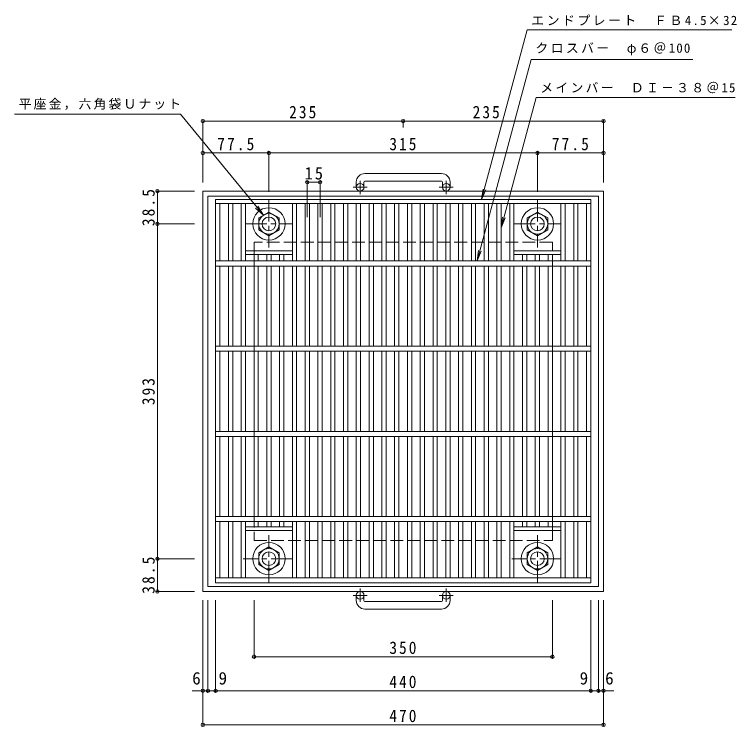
# Model space of a CAD drawing. Units: millimetres at full size, sheet at 1:5; some dimension numbers follow another scale. Extents: x -878 to 783, y -691 to 638.
# Drawn here: x -878 to -31, y -198 to 638 of the extents above; entities that cross this region are included whole.
import ezdxf
from ezdxf.enums import TextEntityAlignment as Align

# ---------------------------------------------------------------- set-up
doc = ezdxf.new("R2010")
doc.units = ezdxf.units.MM
doc.header["$LTSCALE"] = 5
doc.header["$PDMODE"] = 32
doc.header["$PDSIZE"] = 4
doc.linetypes.add('CHAIN1', pattern=[8, 5, -1, 1, -1])
doc.linetypes.add('DASHED3', pattern=[4, 3, -1])
for name, color, linetype, lineweight in [('E-1', 2, 'Continuous', 9), ('E-2', 3, 'Continuous', 9), ('E-4', 7, 'Continuous', 9), ('E-5', 7, 'Continuous', 9)]:
    doc.layers.add(name, color=color, linetype=linetype, lineweight=lineweight)
doc.styles.add('ＭＳ ゴシック', font='')
doc.styles.get('ＭＳ ゴシック').set_extended_font_data('MS Gothic')

msp = doc.modelspace()

# ---------------------------------------------------------------- linework, layer by layer
at = {"layer": 'E-1'}
for p, q in [((-376.65, 451.281), (-466.65, 451.281)), ((-476.65, 441.282), (-476.65, 435.182)), ((-467.651, 441.282), (-467.651, 435.182)), ((-466.65, 442.282), (-376.65, 442.282)), ((-375.651, 441.282), (-375.651, 435.182)), ((-366.65, 441.282), (-366.65, 435.182)), ((-656.65, 430.682), (-186.65, 430.682)), ((-650.65, 424.682), (-650.65, -33.318)), ((-650.65, 424.682), (-192.651, 424.682)), ((-192.651, -33.318), (-192.651, 424.682)), ((-186.65, -39.318), (-186.65, 430.682)), ((-591.15, 399.11), (-579.15, 406.039)), ((-591.15, 385.254), (-591.15, 399.11)), ((-579.15, 406.039), (-567.15, 399.11)), ((-567.15, 399.11), (-567.15, 385.254)), ((-276.15, 399.11), (-264.15, 406.039)), ((-276.15, 385.254), (-276.15, 399.11)), ((-264.15, 406.039), (-252.15, 399.11)), ((-252.15, 399.11), (-252.15, 385.254)), ((-579.15, 378.325), (-591.15, 385.254)), ((-567.15, 385.254), (-579.15, 378.325)), ((-264.15, 378.325), (-276.15, 385.254)), ((-252.15, 385.254), (-264.15, 378.325)), ((-650.65, -33.318), (-192.651, -33.318)), ((-476.65, -49.92), (-476.65, -43.819)), ((-467.651, -49.92), (-467.651, -43.819)), ((-375.651, -49.92), (-375.651, -43.819)), ((-366.65, -49.92), (-366.65, -43.819)), ((-466.65, -50.919), (-376.65, -50.919)), ((-376.65, -59.919), (-466.65, -59.919))]:
    msp.add_line(p, q, dxfattribs=at)
at = {"layer": 'E-1', "linetype": 'CHAIN1'}
for p, q in [((-472.151, 427.075), (-472.151, 442.672)), ((-371.15, 427.075), (-371.15, 442.672)), ((-463.988, 435.182), (-480.395, 435.182)), ((-362.987, 435.182), (-379.394, 435.182)), ((-579.15, 419.819), (-579.15, 364.546)), ((-264.15, 419.819), (-264.15, 364.546)), ((-606.787, 392.183), (-551.514, 392.183)), ((-291.787, 392.183), (-236.514, 392.183)), ((-579.15, -28.455), (-579.15, 26.818)), ((-264.15, -28.455), (-264.15, 26.818)), ((-551.514, -0.818), (-609.287, -0.818)), ((-236.514, -0.818), (-294.287, -0.818)), ((-472.151, -35.711), (-472.151, -51.309)), ((-371.15, -35.711), (-371.15, -51.309)), ((-463.988, -43.819), (-480.395, -43.819)), ((-362.987, -43.819), (-379.394, -43.819))]:
    msp.add_line(p, q, dxfattribs=at)
at = {"layer": 'E-1'}
msp.add_lwpolyline([(-656.65, 430.682), (-656.65, -39.318), (-186.65, -39.318)], dxfattribs=at)
at = {"layer": 'E-1', "linetype": 'DASHED3'}
msp.add_lwpolyline([(-596.65, 20.682), (-246.65, 20.682), (-246.65, 370.682), (-596.65, 370.682)], close=True, dxfattribs=at)
at = {"layer": 'E-1'}
for points in [[(-591.151, -7.746), (-591.151, 6.11), (-579.15, 13.039), (-567.151, 6.11), (-567.151, -7.746), (-579.15, -14.675)], [(-276.151, -7.746), (-276.151, 6.11), (-264.15, 13.039), (-252.151, 6.11), (-252.151, -7.746), (-264.15, -14.675)]]:
    msp.add_lwpolyline(points, close=True, dxfattribs=at)
for centre, radius in [((-472.151, 435.182), 4.5), ((-371.151, 435.182), 4.5), ((-579.15, 392.183), 19), ((-264.15, 392.183), 19), ((-579.15, 392.183), 12), ((-579.15, 392.183), 8), ((-264.15, 392.183), 12), ((-264.15, 392.183), 8), ((-579.15, -0.818), 19), ((-264.15, -0.818), 19), ((-579.15, -0.818), 12), ((-264.15, -0.818), 12), ((-579.15, -0.818), 8), ((-264.15, -0.818), 8), ((-472.151, -43.819), 4.5), ((-371.151, -43.819), 4.5)]:
    msp.add_circle(centre, radius, dxfattribs=at)
for centre, radius, start, end in [((-466.65, 441.282), 10, 90, 180), ((-376.65, 441.282), 10, 0, 90), ((-466.65, 441.282), 1, 90, 180), ((-376.65, 441.282), 1, 0, 90), ((-466.65, -49.92), 10, 180, 270), ((-466.65, -49.92), 1, 180, 270), ((-376.65, -49.92), 1, 270, 0), ((-376.65, -49.92), 10, 270, 0)]:
    msp.add_arc(centre, radius, start, end, dxfattribs=at)
at = {"layer": 'E-2'}
for p, q in [((-641.65, 420.682), (-201.65, 420.682)), ((-641.65, 420.682), (-641.65, -29.318)), ((-641.65, 416.181), (-201.65, 416.181)), ((-636.65, 348.682), (-636.65, 416.181)), ((-626.65, 348.682), (-626.65, 416.181)), ((-621.651, 348.682), (-621.651, 416.181)), ((-611.65, 348.682), (-611.65, 416.181)), ((-606.651, 348.682), (-606.651, 416.181)), ((-551.65, 348.682), (-551.65, 416.181)), ((-546.651, 348.682), (-546.651, 416.181)), ((-536.65, 348.682), (-536.65, 416.181)), ((-531.651, 348.682), (-531.651, 416.181)), ((-521.65, 348.682), (-521.65, 416.181)), ((-516.651, 348.682), (-516.651, 416.181)), ((-506.65, 348.682), (-506.65, 416.181)), ((-501.651, 348.682), (-501.651, 416.181)), ((-491.65, 348.682), (-491.65, 416.181)), ((-486.651, 348.682), (-486.651, 416.181)), ((-476.65, 348.682), (-476.65, 416.181)), ((-471.651, 348.682), (-471.651, 416.181)), ((-461.65, 348.682), (-461.65, 416.181)), ((-456.651, 348.682), (-456.651, 416.181)), ((-446.65, 348.682), (-446.65, 416.181)), ((-441.651, 348.682), (-441.651, 416.181)), ((-431.65, 348.682), (-431.65, 416.181)), ((-426.651, 348.682), (-426.651, 416.181)), ((-416.65, 348.682), (-416.65, 416.181)), ((-411.651, 348.682), (-411.651, 416.181)), ((-401.65, 348.682), (-401.65, 416.181)), ((-396.651, 348.682), (-396.651, 416.181)), ((-386.65, 348.682), (-386.65, 416.181)), ((-381.651, 348.682), (-381.651, 416.181)), ((-371.65, 348.682), (-371.65, 416.181)), ((-366.651, 348.682), (-366.651, 416.181)), ((-356.65, 348.682), (-356.65, 416.181)), ((-351.651, 348.682), (-351.651, 416.181)), ((-341.65, 348.682), (-341.65, 416.181)), ((-336.651, 348.682), (-336.651, 416.181)), ((-326.65, 348.682), (-326.65, 416.181)), ((-321.651, 348.682), (-321.651, 416.181)), ((-311.651, 348.682), (-311.651, 416.181)), ((-306.651, 348.682), (-306.651, 416.181)), ((-296.651, 348.682), (-296.651, 416.181)), ((-291.65, 348.682), (-291.65, 416.181)), ((-236.65, 348.682), (-236.65, 416.181)), ((-231.65, 348.682), (-231.65, 416.181)), ((-221.65, 348.682), (-221.65, 416.181)), ((-216.65, 348.682), (-216.65, 416.181)), ((-206.65, 348.682), (-206.65, 416.181)), ((-201.65, -29.318), (-201.65, 420.682)), ((-606.651, 360.682), (-551.65, 360.682)), ((-606.651, 356.182), (-551.65, 356.182)), ((-596.65, 348.682), (-596.65, 356.182)), ((-591.651, 348.682), (-591.651, 356.182)), ((-581.65, 348.682), (-581.65, 356.182)), ((-576.651, 348.682), (-576.651, 356.182)), ((-566.65, 348.682), (-566.65, 356.182)), ((-561.651, 348.682), (-561.651, 356.182)), ((-291.65, 360.682), (-236.65, 360.682)), ((-291.65, 356.182), (-236.65, 356.182)), ((-281.65, 348.682), (-281.65, 356.182)), ((-276.65, 348.682), (-276.65, 356.182)), ((-266.65, 348.682), (-266.65, 356.182)), ((-261.65, 348.682), (-261.65, 356.182)), ((-251.65, 348.682), (-251.65, 356.182)), ((-246.65, 348.682), (-246.65, 356.182)), ((-201.65, 348.682), (-641.65, 348.682)), ((-201.65, 342.682), (-641.65, 342.682)), ((-636.65, 248.682), (-636.65, 342.682)), ((-626.65, 248.682), (-626.65, 342.682)), ((-621.651, 248.682), (-621.651, 342.682)), ((-611.65, 248.682), (-611.65, 342.682)), ((-606.651, 248.682), (-606.651, 342.682)), ((-596.65, 248.682), (-596.65, 342.682)), ((-591.651, 248.682), (-591.651, 342.682)), ((-581.65, 248.682), (-581.65, 342.682)), ((-576.651, 248.682), (-576.651, 342.682)), ((-566.65, 248.682), (-566.65, 342.682)), ((-561.651, 248.682), (-561.651, 342.682)), ((-551.65, 248.682), (-551.65, 342.682)), ((-546.651, 248.682), (-546.651, 342.682)), ((-536.65, 248.682), (-536.65, 342.682)), ((-531.651, 248.682), (-531.651, 342.682)), ((-521.65, 248.682), (-521.65, 342.682)), ((-516.651, 248.682), (-516.651, 342.682)), ((-506.65, 248.682), (-506.65, 342.682)), ((-501.651, 248.682), (-501.651, 342.682)), ((-491.65, 248.682), (-491.65, 342.682)), ((-486.651, 248.682), (-486.651, 342.682)), ((-476.65, 248.682), (-476.65, 342.682)), ((-471.651, 248.682), (-471.651, 342.682)), ((-461.65, 248.682), (-461.65, 342.682)), ((-456.651, 248.682), (-456.651, 342.682)), ((-446.65, 248.682), (-446.65, 342.682)), ((-441.651, 248.682), (-441.651, 342.682)), ((-431.65, 248.682), (-431.65, 342.682)), ((-426.651, 248.682), (-426.651, 342.682)), ((-416.65, 248.682), (-416.65, 342.682)), ((-411.651, 248.682), (-411.651, 342.682)), ((-401.65, 248.682), (-401.65, 342.682)), ((-396.651, 248.682), (-396.651, 342.682)), ((-386.65, 248.682), (-386.65, 342.682)), ((-381.651, 248.682), (-381.651, 342.682)), ((-371.65, 248.682), (-371.65, 342.682)), ((-366.651, 248.682), (-366.651, 342.682)), ((-356.65, 248.682), (-356.65, 342.682)), ((-351.651, 248.682), (-351.651, 342.682)), ((-341.65, 248.682), (-341.65, 342.682)), ((-336.651, 248.682), (-336.651, 342.682)), ((-326.65, 248.682), (-326.65, 342.682)), ((-321.651, 248.682), (-321.651, 342.682)), ((-311.651, 248.682), (-311.651, 342.682)), ((-306.651, 248.682), (-306.651, 342.682)), ((-296.651, 248.682), (-296.651, 342.682)), ((-291.65, 248.682), (-291.65, 342.682)), ((-281.65, 248.682), (-281.65, 342.682)), ((-276.65, 248.682), (-276.65, 342.682)), ((-266.65, 248.682), (-266.65, 342.682)), ((-261.65, 248.682), (-261.65, 342.682)), ((-251.65, 248.682), (-251.65, 342.682)), ((-246.65, 248.682), (-246.65, 342.682)), ((-236.65, 248.682), (-236.65, 342.682)), ((-231.65, 248.682), (-231.65, 342.682)), ((-221.65, 248.682), (-221.65, 342.682)), ((-216.65, 248.682), (-216.65, 342.682)), ((-206.65, 248.682), (-206.65, 342.682)), ((-201.65, 248.682), (-641.65, 248.682)), ((-201.65, 242.682), (-641.65, 242.682)), ((-636.65, 148.682), (-636.65, 242.682)), ((-626.65, 148.682), (-626.65, 242.682)), ((-621.651, 148.682), (-621.651, 242.682)), ((-611.65, 148.682), (-611.65, 242.682)), ((-606.651, 148.682), (-606.651, 242.682)), ((-596.65, 148.682), (-596.65, 242.682)), ((-591.651, 148.682), (-591.651, 242.682)), ((-581.65, 148.682), (-581.65, 242.682)), ((-576.651, 148.682), (-576.651, 242.682)), ((-566.65, 148.682), (-566.65, 242.682)), ((-561.651, 148.682), (-561.651, 242.682)), ((-551.65, 148.682), (-551.65, 242.682)), ((-546.651, 148.682), (-546.651, 242.682)), ((-536.65, 148.682), (-536.65, 242.682)), ((-531.651, 148.682), (-531.651, 242.682)), ((-521.65, 148.682), (-521.65, 242.682)), ((-516.651, 148.682), (-516.651, 242.682)), ((-506.65, 148.682), (-506.65, 242.682)), ((-501.651, 148.682), (-501.651, 242.682)), ((-491.65, 148.682), (-491.65, 242.682)), ((-486.651, 148.682), (-486.651, 242.682)), ((-476.65, 148.682), (-476.65, 242.682)), ((-471.651, 148.682), (-471.651, 242.682)), ((-461.65, 148.682), (-461.65, 242.682)), ((-456.651, 148.682), (-456.651, 242.682)), ((-446.65, 148.682), (-446.65, 242.682)), ((-441.651, 148.682), (-441.651, 242.682)), ((-431.65, 148.682), (-431.65, 242.682)), ((-426.651, 148.682), (-426.651, 242.682)), ((-416.65, 148.682), (-416.65, 242.682)), ((-411.651, 148.682), (-411.651, 242.682)), ((-401.65, 148.682), (-401.65, 242.682)), ((-396.651, 148.682), (-396.651, 242.682)), ((-386.65, 148.682), (-386.65, 242.682)), ((-381.651, 148.682), (-381.651, 242.682)), ((-371.65, 148.682), (-371.65, 242.682)), ((-366.651, 148.682), (-366.651, 242.682)), ((-356.65, 148.682), (-356.65, 242.682)), ((-351.651, 148.682), (-351.651, 242.682)), ((-341.65, 148.682), (-341.65, 242.682)), ((-336.651, 148.682), (-336.651, 242.682)), ((-326.65, 148.682), (-326.65, 242.682)), ((-321.651, 148.682), (-321.651, 242.682)), ((-311.651, 148.682), (-311.651, 242.682)), ((-306.651, 148.682), (-306.651, 242.682)), ((-296.651, 148.682), (-296.651, 242.682)), ((-291.65, 148.682), (-291.65, 242.682)), ((-281.65, 148.682), (-281.65, 242.682)), ((-276.65, 148.682), (-276.65, 242.682)), ((-266.65, 148.682), (-266.65, 242.682)), ((-261.65, 148.682), (-261.65, 242.682)), ((-251.65, 148.682), (-251.65, 242.682)), ((-246.65, 148.682), (-246.65, 242.682)), ((-236.65, 148.682), (-236.65, 242.682)), ((-231.65, 148.682), (-231.65, 242.682)), ((-221.65, 148.682), (-221.65, 242.682)), ((-216.65, 148.682), (-216.65, 242.682)), ((-206.65, 148.682), (-206.65, 242.682)), ((-201.65, 148.682), (-641.65, 148.682)), ((-201.65, 142.682), (-641.65, 142.682)), ((-636.65, 48.682), (-636.65, 142.682)), ((-626.65, 48.682), (-626.65, 142.682)), ((-621.651, 48.682), (-621.651, 142.682)), ((-611.65, 48.682), (-611.65, 142.682)), ((-606.651, 48.682), (-606.651, 142.682)), ((-596.65, 48.682), (-596.65, 142.682)), ((-591.651, 48.682), (-591.651, 142.682)), ((-581.65, 48.682), (-581.65, 142.682)), ((-576.651, 48.682), (-576.651, 142.682)), ((-566.65, 48.682), (-566.65, 142.682)), ((-561.651, 48.682), (-561.651, 142.682)), ((-551.65, 48.682), (-551.65, 142.682)), ((-546.651, 48.682), (-546.651, 142.682)), ((-536.65, 48.682), (-536.65, 142.682)), ((-531.651, 48.682), (-531.651, 142.682)), ((-521.65, 48.682), (-521.65, 142.682)), ((-516.651, 48.682), (-516.651, 142.682)), ((-506.65, 48.682), (-506.65, 142.682)), ((-501.651, 48.682), (-501.651, 142.682)), ((-491.65, 48.682), (-491.65, 142.682)), ((-486.651, 48.682), (-486.651, 142.682)), ((-476.65, 48.682), (-476.65, 142.682)), ((-471.651, 48.682), (-471.651, 142.682)), ((-461.65, 48.682), (-461.65, 142.682)), ((-456.651, 48.682), (-456.651, 142.682)), ((-446.65, 48.682), (-446.65, 142.682)), ((-441.651, 48.682), (-441.651, 142.682)), ((-431.65, 48.682), (-431.65, 142.682)), ((-426.651, 48.682), (-426.651, 142.682)), ((-416.65, 48.682), (-416.65, 142.682)), ((-411.651, 48.682), (-411.651, 142.682)), ((-401.65, 48.682), (-401.65, 142.682)), ((-396.651, 48.682), (-396.651, 142.682)), ((-386.65, 48.682), (-386.65, 142.682)), ((-381.651, 48.682), (-381.651, 142.682)), ((-371.65, 48.682), (-371.65, 142.682)), ((-366.651, 48.682), (-366.651, 142.682)), ((-356.65, 48.682), (-356.65, 142.682)), ((-351.651, 48.682), (-351.651, 142.682)), ((-341.65, 48.682), (-341.65, 142.682)), ((-336.651, 48.682), (-336.651, 142.682)), ((-326.65, 48.682), (-326.65, 142.682)), ((-321.651, 48.682), (-321.651, 142.682)), ((-311.651, 48.682), (-311.651, 142.682)), ((-306.651, 48.682), (-306.651, 142.682)), ((-296.651, 48.682), (-296.651, 142.682)), ((-291.65, 48.682), (-291.65, 142.682)), ((-281.65, 48.682), (-281.65, 142.682)), ((-276.65, 48.682), (-276.65, 142.682)), ((-266.65, 48.682), (-266.65, 142.682)), ((-261.65, 48.682), (-261.65, 142.682)), ((-251.65, 48.682), (-251.65, 142.682)), ((-246.65, 48.682), (-246.65, 142.682)), ((-236.65, 48.682), (-236.65, 142.682)), ((-231.65, 48.682), (-231.65, 142.682)), ((-221.65, 48.682), (-221.65, 142.682)), ((-216.65, 48.682), (-216.65, 142.682)), ((-206.65, 48.682), (-206.65, 142.682)), ((-201.65, 48.682), (-641.65, 48.682)), ((-201.65, 42.682), (-641.65, 42.682)), ((-636.65, -23.318), (-636.65, 42.682)), ((-626.65, -23.318), (-626.65, 42.682)), ((-621.651, -23.318), (-621.651, 42.682)), ((-611.65, -23.318), (-611.65, 42.682)), ((-606.651, -23.318), (-606.651, 42.682)), ((-596.65, 36.681), (-596.65, 42.682)), ((-591.651, 36.681), (-591.651, 42.682)), ((-581.65, 36.681), (-581.65, 42.682)), ((-576.651, 36.681), (-576.651, 42.682)), ((-566.65, 36.681), (-566.65, 42.682)), ((-561.651, 36.681), (-561.651, 42.682)), ((-551.65, -23.318), (-551.65, 42.682)), ((-546.651, -23.318), (-546.651, 42.682)), ((-536.65, -23.318), (-536.65, 42.682)), ((-531.651, -23.318), (-531.651, 42.682)), ((-521.65, -23.318), (-521.65, 42.682)), ((-516.651, -23.318), (-516.651, 42.682)), ((-506.65, -23.318), (-506.65, 42.682)), ((-501.651, -23.318), (-501.651, 42.682)), ((-491.65, -23.318), (-491.65, 42.682)), ((-486.651, -23.318), (-486.651, 42.682)), ((-476.65, -23.318), (-476.65, 42.682)), ((-471.651, -23.318), (-471.651, 42.682)), ((-461.65, -23.318), (-461.65, 42.682)), ((-456.651, -23.318), (-456.651, 42.682)), ((-446.65, -23.318), (-446.65, 42.682)), ((-441.651, -23.318), (-441.651, 42.682)), ((-431.65, -23.318), (-431.65, 42.682)), ((-426.651, -23.318), (-426.651, 42.682)), ((-416.65, -23.318), (-416.65, 42.682)), ((-411.651, -23.318), (-411.651, 42.682)), ((-401.65, -23.318), (-401.65, 42.682)), ((-396.651, -23.318), (-396.651, 42.682)), ((-386.65, -23.318), (-386.65, 42.682)), ((-381.651, -23.318), (-381.651, 42.682)), ((-371.65, -23.318), (-371.65, 42.682)), ((-366.651, -23.318), (-366.651, 42.682)), ((-356.65, -23.318), (-356.65, 42.682)), ((-351.651, -23.318), (-351.651, 42.682)), ((-341.65, -23.318), (-341.65, 42.682)), ((-336.651, -23.318), (-336.651, 42.682)), ((-326.65, -23.318), (-326.65, 42.682)), ((-321.651, -23.318), (-321.651, 42.682)), ((-311.651, -23.318), (-311.651, 42.682)), ((-306.651, -23.318), (-306.651, 42.682)), ((-296.651, -23.318), (-296.651, 42.682)), ((-291.65, -23.318), (-291.65, 42.682)), ((-281.65, 36.681), (-281.65, 42.682)), ((-276.65, 36.681), (-276.65, 42.682)), ((-266.65, 36.681), (-266.65, 42.682)), ((-261.65, 36.681), (-261.65, 42.682)), ((-251.65, 36.681), (-251.65, 42.682)), ((-246.65, 36.681), (-246.65, 42.682)), ((-236.65, -23.318), (-236.65, 42.682)), ((-231.65, -23.318), (-231.65, 42.682)), ((-221.65, -23.318), (-221.65, 42.682)), ((-216.65, -23.318), (-216.65, 42.682)), ((-206.65, -23.318), (-206.65, 42.682)), ((-606.651, 36.681), (-551.65, 36.681)), ((-291.65, 36.681), (-236.65, 36.681)), ((-606.651, 32.181), (-551.65, 32.181)), ((-291.65, 32.181), (-236.65, 32.181)), ((-201.65, -23.318), (-641.65, -23.318)), ((-201.65, -29.318), (-641.65, -29.318))]:
    msp.add_line(p, q, dxfattribs=at)
at = {"layer": 'E-4'}
for p, q in [((-656.65, 514.357), (-656.65, 440.682)), ((-656.65, 512.857), (-421.65, 512.857)), ((-421.65, 514.357), (-421.65, 505.109)), ((-421.65, 512.857), (-186.65, 512.857)), ((-186.65, 514.357), (-186.65, 440.682)), ((-656.65, 475.399), (-579.15, 475.399)), ((-579.15, 476.899), (-579.15, 429.819)), ((-579.15, 475.399), (-264.15, 475.399)), ((-264.15, 476.899), (-264.15, 429.819)), ((-264.15, 475.399), (-186.65, 475.399)), ((-534.151, 442.526), (-534.151, 400.074)), ((-534.151, 441.026), (-519.151, 441.026)), ((-519.151, 442.526), (-519.151, 400.074)), ((-711.475, 430.682), (-666.65, 430.682)), ((-709.975, 392.183), (-709.975, 430.682)), ((-711.475, 392.183), (-666.65, 392.183)), ((-709.975, -0.818), (-709.975, 392.183)), ((-711.475, -0.818), (-666.65, -0.818)), ((-709.975, -39.318), (-709.975, -0.818)), ((-711.475, -39.318), (-666.65, -39.318)), ((-656.65, -197.319), (-656.65, -49.318)), ((-650.65, -157.319), (-650.65, -49.318)), ((-641.65, -157.319), (-641.65, -49.318)), ((-596.65, -117.319), (-596.65, -49.318)), ((-246.65, -117.319), (-246.65, -49.318)), ((-201.65, -157.319), (-201.65, -49.318)), ((-192.651, -157.319), (-192.651, -49.318)), ((-186.65, -197.319), (-186.65, -49.318)), ((-246.65, -115.819), (-596.65, -115.819)), ((-656.65, -155.819), (-669.151, -155.819)), ((-650.65, -155.819), (-656.65, -155.819)), ((-641.65, -155.819), (-650.65, -155.819)), ((-201.65, -155.819), (-641.65, -155.819)), ((-192.651, -155.819), (-201.65, -155.819)), ((-186.65, -155.819), (-192.651, -155.819)), ((-186.65, -155.819), (-174.716, -155.819)), ((-186.65, -195.819), (-656.65, -195.819))]:
    msp.add_line(p, q, dxfattribs=at)
for p in [(-656.65, 512.857), (-421.65, 512.857), (-186.65, 512.857), (-656.65, 475.399), (-579.15, 475.399), (-264.15, 475.399), (-186.65, 475.399), (-534.151, 441.026), (-519.151, 441.026), (-709.975, 430.682), (-709.975, 392.183), (-709.975, -0.818), (-709.975, -39.318), (-596.65, -115.819), (-246.65, -115.819), (-656.65, -155.819), (-650.65, -155.819), (-641.65, -155.819), (-201.65, -155.819), (-192.651, -155.819), (-186.65, -155.819), (-656.65, -195.819), (-186.65, -195.819)]:
    msp.add_point(p, dxfattribs=at)
at = {"layer": 'E-5'}
for p, q in [((-329.619, 420.682), (-276.245, 619.876)), ((-276.245, 619.876), (-35.988, 619.876)), ((-334.812, 348.682), (-271.49, 585.006)), ((-271.49, 585.006), (-81.995, 585.006)), ((-306.651, 387.655), (-265.694, 540.506)), ((-265.694, 540.506), (-32.356, 540.506)), ((-682.706, 520.911), (-877.706, 520.911)), ((-329.619, 420.682), (-327.988, 433.075)), ((-329.619, 420.682), (-324.836, 432.23)), ((-585.718, 402.226), (-592.296, 412.855)), ((-306.651, 387.655), (-305.019, 400.048)), ((-306.651, 387.655), (-301.867, 399.204)), ((-334.812, 348.682), (-333.181, 361.075)), ((-334.812, 348.682), (-330.029, 360.23))]:
    msp.add_line(p, q, dxfattribs=at)
msp.add_lwpolyline([(-682.706, 520.911), (-585.718, 402.226), (-594.823, 410.79)], dxfattribs=at)

# ---------------------------------------------------------------- texts
at = {"layer": 'E-4', "color": 2, "style": 'ＭＳ ゴシック'}
for s, p in [('6', (-669.151, -152.819)), ('9', (-638.222, -152.819)), ('9', (-214.589, -152.819)), ('6', (-184.716, -152.819))]:
    msp.add_text(s, height=14.66, dxfattribs=at).set_placement(p, align=Align.BOTTOM_LEFT)
at = {"layer": 'E-4', "color": 2, "char_height": 14.66, "attachment_point": 7, "style": 'ＭＳ ゴシック'}
for s, insert in [('\\T1.27;\\W0.9;235', (-555.4, 515.857)), ('\\T1.27;\\W0.9;235', (-340.134, 515.857)), ('\\T1.28;\\W0.9;77.5', (-639.775, 478.399)), ('\\T1.27;\\W0.9;315', (-437.9, 478.399)), ('\\T1.28;\\W0.9;77.5', (-247.275, 478.399)), ('\\T1.27;\\W0.95;15', (-537.276, 444.026)), ('\\T1.27;\\W0.9;350', (-437.9, -112.819)), ('\\T1.27;\\W0.9;440', (-437.9, -152.819)), ('\\T1.27;\\W0.9;470', (-437.9, -192.819))]:
    msp.add_mtext(s, dxfattribs=dict(at, insert=insert))
at = {"layer": 'E-4', "color": 2, "char_height": 14.66, "attachment_point": 7, "rotation": 90, "style": 'ＭＳ ゴシック'}
for s, insert in [('\\T1.28;\\W0.9;38.5', (-712.975, 389.557)), ('\\T1.27;\\W0.9;393', (-712.975, 179.432)), ('\\T1.28;\\W0.9;38.5', (-712.975, -41.943))]:
    msp.add_mtext(s, dxfattribs=dict(at, insert=insert))
at = {"layer": 'E-5', "char_height": 11, "attachment_point": 7, "style": 'ＭＳ ゴシック'}
for s, insert in [('\\T1.2;エンドプレート\u3000ＦＢ4.5×32', (-271.245, 624.876)), ('\\T1.19;クロスバー\u3000φ６＠100', (-266.49, 590.006)), ('\\T1.18;メインバー\u3000ＤＩ－３８＠15', (-260.694, 545.506)), ('\\T1.17;平座金，六角袋Ｕナット', (-872.706, 525.911))]:
    msp.add_mtext(s, dxfattribs=dict(at, insert=insert))

doc.saveas('drawing.dxf')
